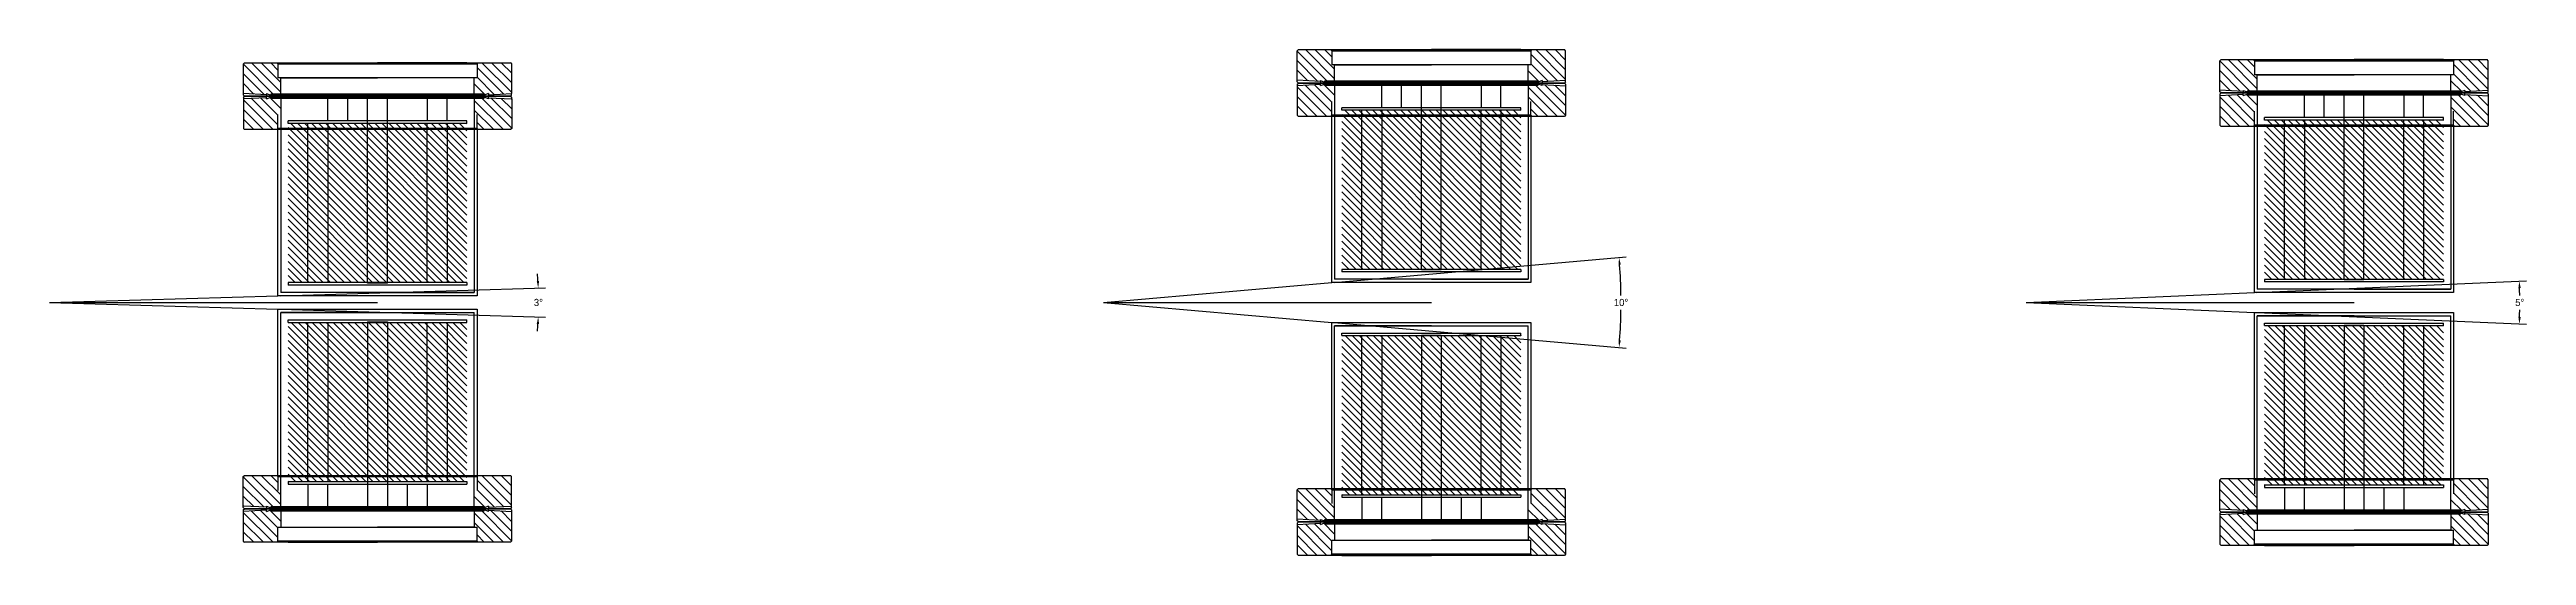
# Model space of a CAD drawing. Header units: inches. Extents: x 40 to 191, y -21 to 51.
# Drawn here: x 125.2 to 187.5, y 37.9 to 50.6 of the extents above; entities that cross this region are included whole.
import ezdxf

# ---------------------------------------------------------------- set-up
doc = ezdxf.new("R2010")
doc.units = ezdxf.units.IN
doc.header["$MEASUREMENT"] = 0
doc.dimstyles.get("Standard").update_dxf_attribs({"dimtxt": 0.18, "dimasz": 0.18, "dimexe": 0.18, "dimexo": 0.0625, "dimgap": 0.09, "dimtad": 0, "dimtih": 1, "dimtoh": 1, "dimdec": 4, "dimzin": 0, "dimdsep": 46, "dimtxsty": 'Standard', "dimcen": 0.09, "dimadec": 0, "dimazin": 0, "dimtfac": 1, "dimtdec": 4, "dimtofl": 0, "dimtmove": 0, "dimatfit": 3, "dimfxl": 1, "dimtolj": 1, "dimtzin": 0, "dimarcsym": 0})

# ---------------------------------------------------------------- blocks, each defined once
blk = doc.blocks.new('*D26')
at = {"color": 0, "lineweight": -2, "transparency": 16777216}
for p, q in [((130.963, 44.428), (137.628, 44.624)), ((130.962, 44.086), (137.628, 43.89))]:
    blk.add_line(p, q, dxfattribs=at)
for start, end in [(2.52364, 3.3623), (356.63749, 357.47614)]:
    blk.add_arc((125.156, 44.257), 12.297, start, end, dxfattribs=at)
at = {"color": 0, "transparency": 16777216}
for points in [[(137.471, 44.8), (137.411, 44.798), (137.448, 44.619)], [(137.411, 43.717), (137.471, 43.715), (137.448, 43.896)]]:
    blk.add_solid(points, dxfattribs=at)
at = {"layer": 'Defpoints', "color": 0, "transparency": 16777216}
for p in [(125.156, 44.257), (125.156, 44.257), (130.901, 44.426), (130.9, 44.088), (137.452, 44.137)]:
    blk.add_point(p, dxfattribs=at)
at = {"color": 0, "transparency": 16777216, "insert": (137.453, 44.257), "char_height": 0.18, "attachment_point": 5}
blk.add_mtext('\\A1;3°', dxfattribs=at)
blk = doc.blocks.new('*D27')
at = {"color": 0, "lineweight": -2, "transparency": 16777216}
for p, q in [((157.474, 44.763), (164.817, 45.402)), ((157.473, 43.752), (164.817, 43.113))]:
    blk.add_line(p, q, dxfattribs=at)
for start, end in [(0.79191, 4.18197), (355.81768, 359.20773)]:
    blk.add_arc((151.666, 44.257), 13.021, start, end, dxfattribs=at)
at = {"color": 0, "transparency": 16777216}
for points in [[(164.623, 45.204), (164.682, 45.209), (164.638, 45.386)], [(164.682, 43.305), (164.623, 43.31), (164.638, 43.128)]]:
    blk.add_solid(points, dxfattribs=at)
at = {"layer": 'Defpoints', "color": 0, "transparency": 16777216}
for p in [(151.666, 44.257), (151.666, 44.257), (157.411, 44.757), (157.411, 43.757), (164.682, 43.881)]:
    blk.add_point(p, dxfattribs=at)
at = {"color": 0, "transparency": 16777216, "insert": (164.687, 44.257), "char_height": 0.18, "attachment_point": 5}
blk.add_mtext('\\A1;10°', dxfattribs=at)
blk = doc.blocks.new('*D28')
at = {"color": 0, "lineweight": -2, "transparency": 16777216}
for p, q in [((180.683, 44.51), (187.463, 44.805)), ((180.683, 44.005), (187.463, 43.71))]:
    blk.add_line(p, q, dxfattribs=at)
for start, end in [(0.83036, 1.66129), (358.33853, 359.16946)]:
    blk.add_arc((174.876, 44.257), 12.419, start, end, dxfattribs=at)
at = {"color": 0, "transparency": 16777216}
for points in [[(187.26, 44.616), (187.32, 44.618), (187.284, 44.797)], [(187.32, 43.896), (187.26, 43.898), (187.284, 43.717)]]:
    blk.add_solid(points, dxfattribs=at)
at = {"layer": 'Defpoints', "color": 0, "transparency": 16777216}
for p in [(174.876, 44.257), (174.876, 44.257), (180.621, 44.507), (180.621, 44.007), (187.294, 44.077)]:
    blk.add_point(p, dxfattribs=at)
at = {"color": 0, "transparency": 16777216, "insert": (187.295, 44.257), "char_height": 0.18, "attachment_point": 5}
blk.add_mtext('\\A1;5°', dxfattribs=at)

msp = doc.modelspace()

# ---------------------------------------------------------------- hatches: boundary and pattern name
h = msp.add_hatch()
h.set_pattern_fill('ANSI31', color=1, angle=270)
h.set_pattern_definition([(315, (159.71178, 23.62893), (0.08838835, 0.08838835), [])])
h.paths.add_polyline_path([(135.6556, 44.75729), (135.6556, 48.75729), (135.1556, 48.75729), (135.1556, 44.75729)])
h.paths.add_polyline_path([(135.1556, 44.75729), (135.1556, 48.75729), (134.6556, 48.75729), (134.6556, 44.75729)])
h.paths.add_polyline_path([(134.6556, 44.75729), (134.6556, 48.75729), (132.1556, 48.75729), (132.1556, 44.75729)])
h.paths.add_polyline_path([(132.1556, 44.75729), (132.1556, 48.75729), (131.6556, 48.75729), (131.6556, 44.75729)])
h.paths.add_polyline_path([(131.6556, 44.75729), (131.6556, 48.75729), (131.1556, 48.75729), (131.1556, 44.75729)])
h = msp.add_hatch()
h.set_pattern_fill('ANSI31', color=1, angle=270)
h.set_pattern_definition([(315, (186.2226, 23.95993), (0.08838835, 0.08838835), [])])
h.paths.add_polyline_path([(162.16643, 45.08829), (162.16643, 49.08829), (161.66643, 49.08829), (161.66643, 45.08829)])
h.paths.add_polyline_path([(161.66643, 45.08829), (161.66643, 49.08829), (161.16643, 49.08829), (161.16643, 45.08829)])
h.paths.add_polyline_path([(161.16643, 45.08829), (161.16643, 49.08829), (158.66643, 49.08829), (158.66643, 45.08829)])
h.paths.add_polyline_path([(158.66643, 45.08829), (158.66643, 49.08829), (158.16643, 49.08829), (158.16643, 45.08829)])
h.paths.add_polyline_path([(158.16643, 45.08829), (158.16643, 49.08829), (157.66643, 49.08829), (157.66643, 45.08829)])
h = msp.add_hatch()
h.set_pattern_fill('ANSI31', color=1, angle=270)
h.set_pattern_definition([(315, (209.43217, 23.70993), (0.08838835, 0.08838835), [])])
h.paths.add_polyline_path([(185.376, 44.83829), (185.376, 48.83829), (184.876, 48.83829), (184.876, 44.83829)])
h.paths.add_polyline_path([(184.876, 44.83829), (184.876, 48.83829), (184.376, 48.83829), (184.376, 44.83829)])
h.paths.add_polyline_path([(184.376, 44.83829), (184.376, 48.83829), (181.876, 48.83829), (181.876, 44.83829)])
h.paths.add_polyline_path([(181.876, 44.83829), (181.876, 48.83829), (181.376, 48.83829), (181.376, 44.83829)])
h.paths.add_polyline_path([(181.376, 44.83829), (181.376, 48.83829), (180.876, 48.83829), (180.876, 44.83829)])
h = msp.add_hatch()
h.set_pattern_fill('ANSI31', color=1, angle=90)
h.set_pattern_definition([(135, (107.09913, 64.88566), (-0.08838835, -0.08838835), [])])
h.paths.add_polyline_path([(131.15531, 43.75729), (131.15531, 39.75729), (131.65531, 39.75729), (131.65531, 43.75729)])
h.paths.add_polyline_path([(131.65531, 43.75729), (131.65531, 39.75729), (132.15531, 39.75729), (132.15531, 43.75729)])
h.paths.add_polyline_path([(132.15531, 43.75729), (132.15531, 39.75729), (134.65531, 39.75729), (134.65531, 43.75729)])
h.paths.add_polyline_path([(134.65531, 43.75729), (134.65531, 39.75729), (135.15531, 39.75729), (135.15531, 43.75729)])
h.paths.add_polyline_path([(135.15531, 43.75729), (135.15531, 39.75729), (135.65531, 39.75729), (135.65531, 43.75729)])
h = msp.add_hatch()
h.set_pattern_fill('ANSI31', color=1, angle=90)
h.set_pattern_definition([(135, (156.81983, 64.80466), (-0.08838835, -0.08838835), [])])
h.paths.add_polyline_path([(180.876, 43.67629), (180.876, 39.67629), (181.376, 39.67629), (181.376, 43.67629)])
h.paths.add_polyline_path([(181.376, 43.67629), (181.376, 39.67629), (181.876, 39.67629), (181.876, 43.67629)])
h.paths.add_polyline_path([(181.876, 43.67629), (181.876, 39.67629), (184.376, 39.67629), (184.376, 43.67629)])
h.paths.add_polyline_path([(184.376, 43.67629), (184.376, 39.67629), (184.876, 39.67629), (184.876, 43.67629)])
h.paths.add_polyline_path([(184.876, 43.67629), (184.876, 39.67629), (185.376, 39.67629), (185.376, 43.67629)])
h = msp.add_hatch()
h.set_pattern_fill('ANSI31', color=1, angle=90)
h.set_pattern_definition([(135, (133.61025, 64.55466), (-0.08838835, -0.08838835), [])])
h.paths.add_polyline_path([(157.66643, 43.42629), (157.66643, 39.42629), (158.16643, 39.42629), (158.16643, 43.42629)])
h.paths.add_polyline_path([(158.16643, 43.42629), (158.16643, 39.42629), (158.66643, 39.42629), (158.66643, 43.42629)])
h.paths.add_polyline_path([(158.66643, 43.42629), (158.66643, 39.42629), (161.16643, 39.42629), (161.16643, 43.42629)])
h.paths.add_polyline_path([(161.16643, 43.42629), (161.16643, 39.42629), (161.66643, 39.42629), (161.66643, 43.42629)])
h.paths.add_polyline_path([(161.66643, 43.42629), (161.66643, 39.42629), (162.16643, 39.42629), (162.16643, 43.42629)])

# ---------------------------------------------------------------- linework, layer by layer
at = {"color": 7, "linetype": 'Continuous'}
for p, q in [((156.54143, 50.58029), (156.57143, 50.61029)), ((156.54143, 49.839), (156.54143, 50.58029)), ((156.57143, 50.61029), (163.26143, 50.61029)), ((157.38143, 50.61029), (157.41143, 50.58029)), ((157.41143, 50.58029), (162.42143, 50.58029)), ((157.41143, 50.58029), (157.41143, 50.23029)), ((162.45143, 50.61029), (162.42143, 50.58029)), ((162.42143, 50.58029), (162.42143, 50.23029)), ((163.29143, 50.58029), (163.26143, 50.61029)), ((163.29143, 49.839), (163.29143, 50.58029)), ((130.0306, 50.24929), (130.0606, 50.27929)), ((130.0306, 49.508), (130.0306, 50.24929)), ((130.0606, 50.27929), (136.7506, 50.27929)), ((130.8706, 50.27929), (130.9006, 50.24929)), ((130.9006, 50.24929), (135.9106, 50.24929)), ((130.9006, 50.24929), (130.9006, 49.89929)), ((135.9106, 49.89929), (130.9006, 49.89929)), ((130.9706, 49.48929), (130.9706, 49.89929)), ((135.8406, 49.48929), (135.8406, 49.89929)), ((135.9406, 50.27929), (135.9106, 50.24929)), ((135.9106, 50.24929), (135.9106, 49.89929)), ((136.7806, 50.24929), (136.7506, 50.27929)), ((136.7806, 49.508), (136.7806, 50.24929)), ((162.42143, 50.23029), (157.41143, 50.23029)), ((157.48143, 49.82029), (157.48143, 50.23029)), ((162.35143, 49.82029), (162.35143, 50.23029)), ((179.751, 50.33029), (179.781, 50.36029)), ((179.751, 49.589), (179.751, 50.33029)), ((179.781, 50.36029), (186.471, 50.36029)), ((180.591, 50.36029), (180.621, 50.33029)), ((180.621, 50.33029), (185.631, 50.33029)), ((180.621, 50.33029), (180.621, 49.98029)), ((185.631, 49.98029), (180.621, 49.98029)), ((180.691, 49.57029), (180.691, 49.98029)), ((185.561, 49.57029), (185.561, 49.98029)), ((185.661, 50.36029), (185.631, 50.33029)), ((185.631, 50.33029), (185.631, 49.98029)), ((186.501, 50.33029), (186.471, 50.36029)), ((186.501, 49.589), (186.501, 50.33029)), ((130.6156, 49.47734), (130.0306, 49.508)), ((130.61561, 49.40124), (130.03061, 49.37059)), ((130.03061, 49.37059), (130.03061, 48.62929)), ((130.03075, 49.46929), (130.03075, 49.50799)), ((130.06075, 49.43929), (130.03075, 49.46929)), ((130.03076, 49.40929), (130.06076, 49.43929)), ((130.03076, 49.40929), (130.03076, 49.37059)), ((130.06075, 49.43929), (136.75046, 49.43929)), ((136.75047, 49.43929), (130.06076, 49.43929)), ((130.6156, 49.50351), (130.7206, 49.46529)), ((130.6156, 49.50351), (130.6156, 49.47734)), ((130.61561, 49.37508), (130.72061, 49.41329)), ((130.61561, 49.37508), (130.61561, 49.40124)), ((130.61578, 49.47733), (130.61578, 49.43929)), ((130.61579, 49.40125), (130.61579, 49.43929)), ((136.0906, 49.48929), (130.7206, 49.48929)), ((130.7206, 49.48929), (130.7206, 49.46529)), ((136.0906, 49.46529), (130.7206, 49.46529)), ((130.72061, 49.38929), (130.72061, 49.41329)), ((130.72061, 49.41329), (136.09061, 49.41329)), ((130.72061, 49.38929), (136.09061, 49.38929)), ((130.97061, 49.38929), (130.97061, 48.97929)), ((135.84061, 49.38929), (135.84061, 48.97929)), ((136.1956, 49.50351), (136.0906, 49.46529)), ((136.0906, 49.48929), (136.0906, 49.46529)), ((136.19561, 49.37508), (136.09061, 49.41329)), ((136.09061, 49.38929), (136.09061, 49.41329)), ((136.19543, 49.47733), (136.19543, 49.43929)), ((136.19544, 49.40125), (136.19544, 49.43929)), ((136.1956, 49.47734), (136.7806, 49.508)), ((136.1956, 49.50351), (136.1956, 49.47734)), ((136.19561, 49.40124), (136.78061, 49.37059)), ((136.19561, 49.37508), (136.19561, 49.40124)), ((136.78046, 49.46929), (136.75046, 49.43929)), ((136.75047, 49.43929), (136.78047, 49.40929)), ((136.78046, 49.46929), (136.78046, 49.50799)), ((136.78047, 49.40929), (136.78047, 49.37059)), ((136.78061, 49.37059), (136.78061, 48.62929)), ((157.12643, 49.80834), (156.54143, 49.839)), ((157.12643, 49.73224), (156.54143, 49.70159)), ((156.54143, 49.70159), (156.54143, 48.96029)), ((156.54157, 49.80029), (156.54157, 49.83899)), ((156.57157, 49.77029), (156.54157, 49.80029)), ((156.54158, 49.74029), (156.57158, 49.77029)), ((156.54158, 49.74029), (156.54158, 49.70159)), ((156.57157, 49.77029), (163.26128, 49.77029)), ((163.26129, 49.77029), (156.57158, 49.77029)), ((157.12643, 49.83451), (157.23143, 49.79629)), ((157.12643, 49.83451), (157.12643, 49.80834)), ((157.12643, 49.70608), (157.23143, 49.74429)), ((157.12643, 49.70608), (157.12643, 49.73224)), ((157.1266, 49.80833), (157.1266, 49.77029)), ((157.12661, 49.73225), (157.12661, 49.77029)), ((162.60143, 49.82029), (157.23143, 49.82029)), ((157.23143, 49.82029), (157.23143, 49.79629)), ((162.60143, 49.79629), (157.23143, 49.79629)), ((157.23143, 49.72029), (157.23143, 49.74429)), ((157.23143, 49.74429), (162.60143, 49.74429)), ((157.23143, 49.72029), (162.60143, 49.72029)), ((157.41143, 48.96029), (157.41143, 49.31029)), ((157.48143, 49.72029), (157.48143, 49.31029)), ((162.35143, 49.72029), (162.35143, 49.31029)), ((162.42143, 48.96029), (162.42143, 49.31029)), ((162.70643, 49.83451), (162.60143, 49.79629)), ((162.60143, 49.82029), (162.60143, 49.79629)), ((162.70643, 49.70608), (162.60143, 49.74429)), ((162.60143, 49.72029), (162.60143, 49.74429)), ((162.70625, 49.80833), (162.70625, 49.77029)), ((162.70626, 49.73225), (162.70626, 49.77029)), ((162.70643, 49.80834), (163.29143, 49.839)), ((162.70643, 49.83451), (162.70643, 49.80834)), ((162.70643, 49.73224), (163.29143, 49.70159)), ((162.70643, 49.70608), (162.70643, 49.73224)), ((163.29128, 49.80029), (163.26128, 49.77029)), ((163.26129, 49.77029), (163.29129, 49.74029)), ((163.29128, 49.80029), (163.29128, 49.83899)), ((163.29129, 49.74029), (163.29129, 49.70159)), ((163.29143, 49.70159), (163.29143, 48.96029)), ((180.336, 49.55834), (179.751, 49.589)), ((180.33601, 49.48224), (179.75101, 49.45159)), ((179.75101, 49.45159), (179.75101, 48.71029)), ((179.75114, 49.55029), (179.75114, 49.58899)), ((179.78115, 49.52029), (179.75114, 49.55029)), ((179.75115, 49.49029), (179.78115, 49.52029)), ((179.75115, 49.49029), (179.75115, 49.45159)), ((186.47086, 49.52029), (179.78115, 49.52029)), ((179.78115, 49.52029), (186.47085, 49.52029)), ((180.336, 49.58451), (180.441, 49.54629)), ((180.336, 49.58451), (180.336, 49.55834)), ((180.33601, 49.45608), (180.44101, 49.49429)), ((180.33601, 49.45608), (180.33601, 49.48224)), ((180.33617, 49.55833), (180.33617, 49.52029)), ((180.33618, 49.48225), (180.33618, 49.52029)), ((185.811, 49.57029), (180.441, 49.57029)), ((180.441, 49.57029), (180.441, 49.54629)), ((185.811, 49.54629), (180.441, 49.54629)), ((180.44101, 49.47029), (180.44101, 49.49429)), ((180.44101, 49.49429), (185.81101, 49.49429)), ((180.44101, 49.47029), (185.81101, 49.47029)), ((180.69101, 49.47029), (180.69101, 49.06029)), ((185.56101, 49.47029), (185.56101, 49.06029)), ((185.916, 49.58451), (185.811, 49.54629)), ((185.811, 49.57029), (185.811, 49.54629)), ((185.91601, 49.45608), (185.81101, 49.49429)), ((185.81101, 49.47029), (185.81101, 49.49429)), ((185.91582, 49.55833), (185.91582, 49.52029)), ((185.91583, 49.48225), (185.91583, 49.52029)), ((185.916, 49.55834), (186.501, 49.589)), ((185.916, 49.58451), (185.916, 49.55834)), ((185.91601, 49.48224), (186.50101, 49.45159)), ((185.91601, 49.45608), (185.91601, 49.48224)), ((186.50085, 49.55029), (186.47085, 49.52029)), ((186.47086, 49.52029), (186.50086, 49.49029)), ((186.50085, 49.55029), (186.50085, 49.58899)), ((186.50086, 49.49029), (186.50086, 49.45159)), ((186.50101, 49.45159), (186.50101, 48.71029)), ((130.03061, 48.62929), (130.06061, 48.59929)), ((130.87061, 48.59929), (130.90061, 48.62929)), ((130.90061, 48.62929), (130.90061, 48.97929)), ((135.91061, 48.62929), (130.90061, 48.62929)), ((135.91061, 48.62929), (135.91061, 48.97929)), ((135.94061, 48.59929), (135.91061, 48.62929)), ((136.78061, 48.62929), (136.75061, 48.59929)), ((156.54143, 48.96029), (156.57143, 48.93029)), ((163.26143, 48.93029), (156.57143, 48.93029)), ((157.38143, 48.93029), (157.41143, 48.96029)), ((162.42143, 48.96029), (157.41143, 48.96029)), ((162.45143, 48.93029), (162.42143, 48.96029)), ((163.29143, 48.96029), (163.26143, 48.93029)), ((179.75101, 48.71029), (179.78101, 48.68029)), ((186.47101, 48.68029), (179.78101, 48.68029)), ((180.59101, 48.68029), (180.62101, 48.71029)), ((180.62101, 48.71029), (180.62101, 49.06029)), ((185.63101, 48.71029), (180.62101, 48.71029)), ((185.63101, 48.71029), (185.63101, 49.06029)), ((185.66101, 48.68029), (185.63101, 48.71029)), ((186.50101, 48.71029), (186.47101, 48.68029)), ((136.75061, 48.59929), (130.06061, 48.59929)), ((130.0303, 39.88529), (130.0603, 39.91529)), ((130.0303, 39.144), (130.0303, 39.88529)), ((130.0603, 39.91529), (136.7503, 39.91529)), ((130.8703, 39.91529), (130.9003, 39.88529)), ((130.9003, 39.88529), (135.9103, 39.88529)), ((130.9003, 39.88529), (130.9003, 39.53529)), ((135.9403, 39.91529), (135.9103, 39.88529)), ((135.9103, 39.88529), (135.9103, 39.53529)), ((136.7803, 39.88529), (136.7503, 39.91529)), ((136.7803, 39.144), (136.7803, 39.88529)), ((130.9703, 39.12529), (130.9703, 39.53529)), ((135.8403, 39.12529), (135.8403, 39.53529)), ((156.54142, 39.55429), (156.57142, 39.58429)), ((156.54142, 38.813), (156.54142, 39.55429)), ((156.57142, 39.58429), (163.26142, 39.58429)), ((157.38142, 39.58429), (157.41142, 39.55429)), ((157.41142, 39.55429), (162.42142, 39.55429)), ((157.41142, 39.55429), (157.41142, 39.20429)), ((162.45142, 39.58429), (162.42142, 39.55429)), ((162.42142, 39.55429), (162.42142, 39.20429)), ((163.29142, 39.55429), (163.26142, 39.58429)), ((163.29142, 38.813), (163.29142, 39.55429)), ((179.75099, 39.80429), (179.78099, 39.83429)), ((179.75099, 39.063), (179.75099, 39.80429)), ((179.78099, 39.83429), (186.47099, 39.83429)), ((180.59099, 39.83429), (180.62099, 39.80429)), ((180.62099, 39.80429), (185.63099, 39.80429)), ((180.62099, 39.80429), (180.62099, 39.45429)), ((180.69099, 39.04429), (180.69099, 39.45429)), ((185.56099, 39.04429), (185.56099, 39.45429)), ((185.66099, 39.83429), (185.63099, 39.80429)), ((185.63099, 39.80429), (185.63099, 39.45429)), ((186.50099, 39.80429), (186.47099, 39.83429)), ((186.50099, 39.063), (186.50099, 39.80429)), ((130.6153, 39.11334), (130.0303, 39.144)), ((130.61531, 39.03724), (130.03031, 39.00659)), ((130.03031, 39.00659), (130.03031, 38.26529)), ((130.03044, 39.10529), (130.03044, 39.14399)), ((130.06044, 39.07529), (130.03044, 39.10529)), ((130.03045, 39.04529), (130.06045, 39.07529)), ((130.03045, 39.04529), (130.03045, 39.00659)), ((130.06044, 39.07529), (136.75015, 39.07529)), ((136.75016, 39.07529), (130.06045, 39.07529)), ((130.6153, 39.13951), (130.7203, 39.10129)), ((130.6153, 39.13951), (130.6153, 39.11334)), ((130.61531, 39.01107), (130.72031, 39.04929)), ((130.61531, 39.01107), (130.61531, 39.03724)), ((130.61547, 39.11333), (130.61547, 39.07529)), ((130.61548, 39.03725), (130.61548, 39.07529)), ((136.0903, 39.12529), (130.7203, 39.12529)), ((130.7203, 39.12529), (130.7203, 39.10129)), ((136.0903, 39.10129), (130.7203, 39.10129)), ((130.72031, 39.02529), (130.72031, 39.04929)), ((130.72031, 39.04929), (136.09031, 39.04929)), ((130.72031, 39.02529), (136.09031, 39.02529)), ((130.97031, 39.02529), (130.97031, 38.61529)), ((135.84031, 39.02529), (135.84031, 38.61529)), ((136.1953, 39.13951), (136.0903, 39.10129)), ((136.0903, 39.12529), (136.0903, 39.10129)), ((136.19531, 39.01107), (136.09031, 39.04929)), ((136.09031, 39.02529), (136.09031, 39.04929)), ((136.19512, 39.11333), (136.19512, 39.07529)), ((136.19513, 39.03725), (136.19513, 39.07529)), ((136.1953, 39.11334), (136.7803, 39.144)), ((136.1953, 39.13951), (136.1953, 39.11334)), ((136.19531, 39.03724), (136.78031, 39.00659)), ((136.19531, 39.01107), (136.19531, 39.03724)), ((136.78015, 39.10529), (136.75015, 39.07529)), ((136.75016, 39.07529), (136.78016, 39.04529)), ((136.78015, 39.10529), (136.78015, 39.14399)), ((136.78016, 39.04529), (136.78016, 39.00659)), ((136.78031, 39.00659), (136.78031, 38.26529)), ((157.12642, 38.78234), (156.54142, 38.813)), ((157.12643, 38.70624), (156.54143, 38.67559)), ((156.54143, 38.67559), (156.54143, 37.93429)), ((156.54156, 38.77429), (156.54156, 38.81299)), ((156.57156, 38.74429), (156.54156, 38.77429)), ((156.54157, 38.71429), (156.57157, 38.74429)), ((156.54157, 38.71429), (156.54157, 38.67559)), ((156.57156, 38.74429), (163.26127, 38.74429)), ((163.26128, 38.74429), (156.57157, 38.74429)), ((157.12642, 38.80851), (157.23142, 38.77029)), ((157.12642, 38.80851), (157.12642, 38.78234)), ((157.12643, 38.68008), (157.23143, 38.71829)), ((157.12643, 38.68008), (157.12643, 38.70624)), ((157.12659, 38.78233), (157.12659, 38.74429)), ((157.1266, 38.70625), (157.1266, 38.74429)), ((162.60142, 38.79429), (157.23142, 38.79429)), ((157.23142, 38.79429), (157.23142, 38.77029)), ((162.60142, 38.77029), (157.23142, 38.77029)), ((157.23143, 38.69429), (157.23143, 38.71829)), ((157.23143, 38.71829), (162.60143, 38.71829)), ((157.23143, 38.69429), (162.60143, 38.69429)), ((157.48142, 38.79429), (157.48142, 39.20429)), ((157.48143, 38.69429), (157.48143, 38.28429)), ((162.35142, 38.79429), (162.35142, 39.20429)), ((162.35143, 38.69429), (162.35143, 38.28429)), ((162.70642, 38.80851), (162.60142, 38.77029)), ((162.60142, 38.79429), (162.60142, 38.77029)), ((162.70643, 38.68008), (162.60143, 38.71829)), ((162.60143, 38.69429), (162.60143, 38.71829)), ((162.70624, 38.78233), (162.70624, 38.74429)), ((162.70625, 38.70625), (162.70625, 38.74429)), ((162.70642, 38.78234), (163.29142, 38.813)), ((162.70642, 38.80851), (162.70642, 38.78234)), ((162.70643, 38.70624), (163.29143, 38.67559)), ((162.70643, 38.68008), (162.70643, 38.70624)), ((163.29127, 38.77429), (163.26127, 38.74429)), ((163.26128, 38.74429), (163.29128, 38.71429)), ((163.29127, 38.77429), (163.29127, 38.81299)), ((163.29128, 38.71429), (163.29128, 38.67559)), ((163.29143, 38.67559), (163.29143, 37.93429)), ((180.33599, 39.03234), (179.75099, 39.063)), ((180.336, 38.95624), (179.751, 38.92559)), ((179.751, 38.92559), (179.751, 38.18429)), ((179.75114, 39.02429), (179.75114, 39.06299)), ((179.78114, 38.99429), (179.75114, 39.02429)), ((179.75114, 38.96429), (179.78115, 38.99429)), ((179.75114, 38.96429), (179.75114, 38.92559)), ((179.78114, 38.99429), (186.47085, 38.99429)), ((186.47085, 38.99429), (179.78115, 38.99429)), ((180.33599, 39.05851), (180.44099, 39.02029)), ((180.33599, 39.05851), (180.33599, 39.03234)), ((180.336, 38.93008), (180.441, 38.96829)), ((180.336, 38.93008), (180.336, 38.95624)), ((180.33617, 39.03233), (180.33617, 38.99429)), ((180.33617, 38.95625), (180.33617, 38.99429)), ((185.81099, 39.04429), (180.44099, 39.04429)), ((180.44099, 39.04429), (180.44099, 39.02029)), ((185.81099, 39.02029), (180.44099, 39.02029)), ((180.441, 38.94429), (180.441, 38.96829)), ((180.441, 38.96829), (185.811, 38.96829)), ((180.441, 38.94429), (185.811, 38.94429)), ((180.691, 38.94429), (180.691, 38.53429)), ((185.561, 38.94429), (185.561, 38.53429)), ((185.91599, 39.05851), (185.81099, 39.02029)), ((185.81099, 39.04429), (185.81099, 39.02029)), ((185.916, 38.93008), (185.811, 38.96829)), ((185.811, 38.94429), (185.811, 38.96829)), ((185.91582, 39.03233), (185.91582, 38.99429)), ((185.91582, 38.95625), (185.91582, 38.99429)), ((185.91599, 39.03234), (186.50099, 39.063)), ((185.91599, 39.05851), (185.91599, 39.03234)), ((185.916, 38.95624), (186.501, 38.92559)), ((185.916, 38.93008), (185.916, 38.95624)), ((186.50085, 39.02429), (186.47085, 38.99429)), ((186.47085, 38.99429), (186.50085, 38.96429)), ((186.50085, 39.02429), (186.50085, 39.06299)), ((186.50085, 38.96429), (186.50085, 38.92559)), ((186.501, 38.92559), (186.501, 38.18429)), ((130.03031, 38.26529), (130.06031, 38.23529)), ((136.75031, 38.23529), (130.06031, 38.23529)), ((130.87031, 38.23529), (130.90031, 38.26529)), ((130.90031, 38.26529), (130.90031, 38.61529)), ((130.90031, 38.61529), (135.91031, 38.61529)), ((135.91031, 38.26529), (130.90031, 38.26529)), ((135.91031, 38.26529), (135.91031, 38.61529)), ((135.94031, 38.23529), (135.91031, 38.26529)), ((136.78031, 38.26529), (136.75031, 38.23529)), ((157.41143, 37.93429), (157.41143, 38.28429)), ((157.41143, 38.28429), (162.42143, 38.28429)), ((162.42143, 37.93429), (162.42143, 38.28429)), ((179.751, 38.18429), (179.781, 38.15429)), ((186.471, 38.15429), (179.781, 38.15429)), ((180.591, 38.15429), (180.621, 38.18429)), ((180.621, 38.18429), (180.621, 38.53429)), ((180.621, 38.53429), (185.631, 38.53429)), ((185.631, 38.18429), (180.621, 38.18429)), ((185.631, 38.18429), (185.631, 38.53429)), ((185.661, 38.15429), (185.631, 38.18429)), ((186.501, 38.18429), (186.471, 38.15429)), ((156.54143, 37.93429), (156.57143, 37.90429)), ((163.26143, 37.90429), (156.57143, 37.90429)), ((157.38143, 37.90429), (157.41143, 37.93429)), ((162.42143, 37.93429), (157.41143, 37.93429)), ((162.45143, 37.90429), (162.42143, 37.93429)), ((163.29143, 37.93429), (163.26143, 37.90429))]:
    msp.add_line(p, q, dxfattribs=at)
at = {"color": 2, "linetype": 'Continuous'}
for p, q in [((157.29529, 49.82029), (156.54143, 50.57416)), ((157.48143, 49.87572), (156.74685, 50.61029)), ((157.48143, 50.11727), (156.98841, 50.61029)), ((157.41143, 50.42883), (157.22997, 50.61029)), ((163.08481, 49.82817), (162.42143, 50.49155)), ((163.29143, 49.86311), (162.54424, 50.61029)), ((163.29143, 50.10467), (162.7858, 50.61029)), ((163.29143, 50.34623), (163.02736, 50.61029)), ((130.78447, 49.48929), (130.0306, 50.24316)), ((130.5515, 49.4807), (130.0306, 50.0016)), ((130.9706, 49.54472), (130.23603, 50.27929)), ((130.9706, 49.78627), (130.47758, 50.27929)), ((130.9006, 50.09783), (130.71914, 50.27929)), ((136.57398, 49.49717), (135.9106, 50.16055)), ((136.34445, 49.48514), (135.9106, 49.91899)), ((136.7806, 49.53211), (136.03342, 50.27929)), ((136.7806, 49.77367), (136.27498, 50.27929)), ((136.7806, 50.01523), (136.51654, 50.27929)), ((157.06233, 49.8117), (156.54143, 50.3326)), ((156.80741, 49.82506), (156.54143, 50.09104)), ((156.55249, 49.83842), (156.54143, 49.84948)), ((162.62499, 49.80487), (162.35143, 50.07844)), ((162.85528, 49.81614), (162.42143, 50.24999)), ((180.50486, 49.57029), (179.751, 50.32416)), ((180.2719, 49.5617), (179.751, 50.0826)), ((180.691, 49.62572), (179.95642, 50.36029)), ((180.691, 49.86727), (180.19798, 50.36029)), ((180.621, 50.17883), (180.43954, 50.36029)), ((186.29438, 49.57817), (185.631, 50.24155)), ((186.06485, 49.56614), (185.631, 49.99999)), ((186.501, 49.61311), (185.75382, 50.36029)), ((186.501, 49.85467), (185.99537, 50.36029)), ((186.501, 50.09623), (186.23693, 50.36029)), ((130.29658, 49.49406), (130.0306, 49.76004)), ((130.04167, 49.50742), (130.0306, 49.51848)), ((130.03061, 49.34648), (130.77779, 48.59929)), ((130.23723, 49.38141), (130.90061, 48.71803)), ((130.46676, 49.39344), (130.90061, 48.95959)), ((130.69705, 49.40472), (130.97061, 49.13115)), ((130.95403, 49.38929), (130.97061, 49.37271)), ((136.11417, 49.47387), (135.8406, 49.74744)), ((135.85719, 49.48929), (135.8406, 49.50588)), ((135.84061, 49.33387), (136.57519, 48.59929)), ((136.02675, 49.38929), (136.78061, 48.63543)), ((136.25971, 49.39788), (136.78061, 48.87699)), ((136.51463, 49.38453), (136.78061, 49.11854)), ((136.76955, 49.37117), (136.78061, 49.3601)), ((156.54143, 49.67748), (157.28862, 48.93029)), ((156.54143, 49.43592), (157.04706, 48.93029)), ((156.74805, 49.71241), (157.41143, 49.04903)), ((156.97758, 49.72444), (157.41143, 49.29059)), ((157.20787, 49.73572), (157.48143, 49.46215)), ((157.46485, 49.72029), (157.48143, 49.70371)), ((162.36801, 49.82029), (162.35143, 49.83688)), ((162.35143, 49.66487), (163.08601, 48.93029)), ((162.35143, 49.42331), (162.84445, 48.93029)), ((162.53757, 49.72029), (163.29143, 48.96643)), ((162.77054, 49.72888), (163.29143, 49.20799)), ((163.02545, 49.71553), (163.29143, 49.44954)), ((163.28037, 49.70217), (163.29143, 49.6911)), ((180.01698, 49.57506), (179.751, 49.84104)), ((179.76206, 49.58842), (179.751, 49.59948)), ((179.75101, 49.42748), (180.49819, 48.68029)), ((179.95763, 49.46241), (180.62101, 48.79903)), ((180.18716, 49.47444), (180.62101, 49.04059)), ((180.41744, 49.48572), (180.69101, 49.21215)), ((180.67442, 49.47029), (180.69101, 49.45371)), ((185.83457, 49.55487), (185.561, 49.82844)), ((185.57758, 49.57029), (185.561, 49.58688)), ((185.56101, 49.41487), (186.29558, 48.68029)), ((185.74714, 49.47029), (186.50101, 48.71643)), ((185.98011, 49.47888), (186.50101, 48.95799)), ((186.23503, 49.46553), (186.50101, 49.19954)), ((186.48994, 49.45217), (186.50101, 49.4411)), ((130.03061, 49.10492), (130.53624, 48.59929)), ((130.03061, 48.86336), (130.29468, 48.59929)), ((135.84061, 49.09231), (136.33363, 48.59929)), ((135.91061, 48.78075), (136.09207, 48.59929)), ((156.54143, 49.19436), (156.8055, 48.93029)), ((162.42143, 49.11175), (162.6029, 48.93029)), ((179.75101, 49.18592), (180.25663, 48.68029)), ((179.75101, 48.94436), (180.01507, 48.68029)), ((185.56101, 49.17331), (186.05403, 48.68029)), ((185.63101, 48.86175), (185.81247, 48.68029)), ((130.78416, 39.12529), (130.0303, 39.87916)), ((130.9703, 39.18071), (130.23572, 39.91529)), ((130.9703, 39.42227), (130.47728, 39.91529)), ((130.9003, 39.73383), (130.71884, 39.91529)), ((136.7803, 39.16811), (136.03312, 39.91529)), ((136.7803, 39.40967), (136.27467, 39.91529)), ((136.7803, 39.65122), (136.51623, 39.91529)), ((130.5512, 39.1167), (130.0303, 39.6376)), ((130.29628, 39.13006), (130.0303, 39.39604)), ((136.11386, 39.10987), (135.8403, 39.38343)), ((136.57368, 39.13317), (135.9103, 39.79655)), ((136.34415, 39.12114), (135.9103, 39.55499)), ((157.29528, 38.79429), (156.54142, 39.54816)), ((157.06232, 38.7857), (156.54142, 39.3066)), ((157.48142, 38.84972), (156.74684, 39.58429)), ((157.48142, 39.09127), (156.9884, 39.58429)), ((157.41142, 39.40283), (157.22996, 39.58429)), ((163.0848, 38.80217), (162.42142, 39.46555)), ((163.29142, 38.83711), (162.54424, 39.58429)), ((163.29142, 39.07867), (162.78579, 39.58429)), ((163.29142, 39.32023), (163.02735, 39.58429)), ((180.50486, 39.04429), (179.75099, 39.79816)), ((180.27189, 39.0357), (179.75099, 39.5566)), ((180.01697, 39.04906), (179.75099, 39.31504)), ((180.69099, 39.09972), (179.95641, 39.83429)), ((180.69099, 39.34127), (180.19797, 39.83429)), ((180.62099, 39.65283), (180.43953, 39.83429)), ((185.83456, 39.02887), (185.56099, 39.30244)), ((186.29437, 39.05217), (185.63099, 39.71555)), ((186.06484, 39.04014), (185.63099, 39.47399)), ((186.50099, 39.08711), (185.75381, 39.83429)), ((186.50099, 39.32867), (185.99537, 39.83429)), ((186.50099, 39.57023), (186.23692, 39.83429)), ((130.04136, 39.14342), (130.0303, 39.15448)), ((130.03031, 38.98247), (130.77749, 38.23529)), ((130.03031, 38.74092), (130.53593, 38.23529)), ((130.23693, 39.01741), (130.90031, 38.35403)), ((130.46645, 39.02944), (130.90031, 38.59559)), ((130.69674, 39.04071), (130.97031, 38.76715)), ((130.95372, 39.02529), (130.97031, 39.00871)), ((135.85688, 39.12529), (135.8403, 39.14188)), ((135.84031, 38.96987), (136.57488, 38.23529)), ((135.84031, 38.72831), (136.33333, 38.23529)), ((136.02644, 39.02529), (136.78031, 38.27143)), ((136.25941, 39.03388), (136.78031, 38.51298)), ((136.51432, 39.02052), (136.78031, 38.75454)), ((136.76924, 39.00716), (136.78031, 38.9961)), ((156.8074, 38.79906), (156.54142, 39.06504)), ((156.55248, 38.81242), (156.54142, 38.82348)), ((156.54143, 38.65148), (157.28861, 37.90429)), ((156.74805, 38.68641), (157.41143, 38.02303)), ((156.97757, 38.69844), (157.41143, 38.26459)), ((157.20786, 38.70972), (157.48143, 38.43615)), ((157.46484, 38.69429), (157.48143, 38.67771)), ((162.62498, 38.77887), (162.35142, 39.05244)), ((162.368, 38.79429), (162.35142, 38.81088)), ((162.35143, 38.63887), (163.086, 37.90429)), ((162.85527, 38.79014), (162.42142, 39.22399)), ((162.53756, 38.69429), (163.29143, 37.94043)), ((162.77053, 38.70288), (163.29143, 38.18199)), ((163.02544, 38.68953), (163.29143, 38.42354)), ((163.28036, 38.67617), (163.29143, 38.6651)), ((179.76206, 39.06242), (179.75099, 39.07348)), ((179.751, 38.90148), (180.49818, 38.15429)), ((179.751, 38.65992), (180.25662, 38.15429)), ((179.95762, 38.93641), (180.621, 38.27303)), ((180.18715, 38.94844), (180.621, 38.51459)), ((180.41743, 38.95972), (180.691, 38.68615)), ((180.67441, 38.94429), (180.691, 38.92771)), ((185.57758, 39.04429), (185.56099, 39.06088)), ((185.561, 38.88887), (186.29558, 38.15429)), ((185.561, 38.64731), (186.05402, 38.15429)), ((185.74713, 38.94429), (186.501, 38.19043)), ((185.9801, 38.95288), (186.501, 38.43199)), ((186.23502, 38.93953), (186.501, 38.67354)), ((186.48994, 38.92617), (186.501, 38.9151)), ((130.03031, 38.49936), (130.29437, 38.23529)), ((135.91031, 38.41675), (136.09177, 38.23529)), ((156.54143, 38.40992), (157.04705, 37.90429)), ((156.54143, 38.16836), (156.80549, 37.90429)), ((162.35143, 38.39731), (162.84445, 37.90429)), ((162.42143, 38.08575), (162.60289, 37.90429)), ((179.751, 38.41836), (180.01507, 38.15429)), ((185.631, 38.33575), (185.81246, 38.15429))]:
    msp.add_line(p, q, dxfattribs=at)
for p, q in [((162.16643, 50.61029), (159.91643, 50.61029)), ((130.9706, 49.89929), (133.4056, 49.89929)), ((135.6556, 50.27929), (133.4056, 50.27929)), ((157.48143, 50.23029), (159.91643, 50.23029)), ((180.691, 49.98029), (183.126, 49.98029)), ((185.376, 50.36029), (183.126, 50.36029)), ((133.40561, 49.43929), (131.82221, 49.43929)), ((133.15561, 44.74429), (133.15561, 49.43929)), ((136.75046, 49.43929), (133.40561, 49.43929)), ((133.40561, 49.43929), (134.98901, 49.43929)), ((133.65561, 44.74429), (133.65561, 49.43929)), ((157.48143, 49.31029), (157.48143, 44.84029)), ((159.91643, 49.77029), (158.33303, 49.77029)), ((159.66643, 45.07529), (159.66643, 49.77029)), ((163.26128, 49.77029), (159.91643, 49.77029)), ((159.91643, 49.77029), (161.49983, 49.77029)), ((160.16643, 45.07529), (160.16643, 49.77029)), ((162.35143, 49.31029), (162.35143, 44.84029)), ((183.126, 49.52029), (181.5426, 49.52029)), ((182.876, 44.82529), (182.876, 49.52029)), ((186.47085, 49.52029), (183.126, 49.52029)), ((183.126, 49.52029), (184.7094, 49.52029)), ((183.376, 44.82529), (183.376, 49.52029)), ((130.90062, 44.50929), (130.90061, 48.62929)), ((130.97061, 48.97929), (130.97061, 44.50929)), ((135.84061, 48.97929), (135.84061, 44.50929)), ((135.91061, 48.62929), (135.91061, 44.50929)), ((157.41144, 44.84029), (157.41143, 48.96029)), ((162.42143, 48.96029), (162.42143, 44.84029)), ((180.62101, 44.59029), (180.62101, 48.71029)), ((180.69101, 49.06029), (180.69101, 44.59029)), ((185.56101, 49.06029), (185.56101, 44.59029)), ((185.63101, 48.71029), (185.63101, 44.59029)), ((159.91643, 45.07529), (159.66643, 45.07529)), ((160.16643, 45.07529), (159.91643, 45.07529)), ((125.1556, 44.25729), (130.90062, 44.42629)), ((125.1556, 44.25729), (133.4056, 44.25729)), ((125.1556, 44.25729), (130.89991, 44.08829)), ((130.90062, 44.42629), (130.90062, 44.50929)), ((135.911, 44.42629), (130.90062, 44.42629)), ((133.40562, 44.50929), (130.97061, 44.50929)), ((133.40561, 44.74429), (133.15561, 44.74429)), ((133.65561, 44.74429), (133.40561, 44.74429)), ((135.84061, 44.50929), (133.40561, 44.50929)), ((133.40562, 44.50929), (135.84061, 44.50929)), ((135.91061, 44.50929), (135.911, 44.42629)), ((151.66643, 44.25729), (157.41144, 44.75729)), ((151.66643, 44.25729), (159.91643, 44.25729)), ((151.66643, 44.25729), (157.41103, 43.75729)), ((157.41144, 44.75729), (157.41144, 44.84029)), ((162.42183, 44.75729), (157.41144, 44.75729)), ((159.91644, 44.84029), (157.48143, 44.84029)), ((162.35143, 44.84029), (159.91643, 44.84029)), ((159.91644, 44.84029), (162.35143, 44.84029)), ((162.42143, 44.84029), (162.42183, 44.75729)), ((174.876, 44.25729), (180.62101, 44.50729)), ((174.876, 44.25729), (183.126, 44.25729)), ((174.876, 44.25729), (180.6206, 44.00729)), ((180.62101, 44.50729), (180.62101, 44.59029)), ((185.6314, 44.50729), (180.62101, 44.50729)), ((183.12601, 44.59029), (180.69101, 44.59029)), ((183.126, 44.82529), (182.876, 44.82529)), ((183.376, 44.82529), (183.126, 44.82529)), ((183.12601, 44.59029), (185.56101, 44.59029)), ((185.56101, 44.59029), (183.12601, 44.59029)), ((185.63101, 44.59029), (185.6314, 44.50729)), ((130.9003, 44.00529), (130.89991, 44.08829)), ((130.89991, 44.08829), (135.91029, 44.08829)), ((130.9003, 39.88529), (130.9003, 44.00529)), ((133.40529, 44.00529), (130.9703, 44.00529)), ((130.9703, 39.53529), (130.9703, 44.00529)), ((130.9703, 44.00529), (133.4053, 44.00529)), ((133.1553, 43.77029), (133.1553, 39.07529)), ((133.1553, 43.77029), (133.4053, 43.77029)), ((133.40529, 44.00529), (135.8403, 44.00529)), ((133.4053, 43.77029), (133.6553, 43.77029)), ((133.6553, 43.77029), (133.6553, 39.07529)), ((135.8403, 39.53529), (135.8403, 44.00529)), ((135.91029, 44.08829), (135.91029, 44.00529)), ((135.91029, 44.00529), (135.9103, 39.88529)), ((157.41142, 43.67429), (157.41103, 43.75729)), ((157.41103, 43.75729), (162.42141, 43.75729)), ((157.41142, 39.55429), (157.41142, 43.67429)), ((159.91641, 43.67429), (157.48142, 43.67429)), ((157.48142, 39.20429), (157.48142, 43.67429)), ((157.48142, 43.67429), (159.91642, 43.67429)), ((159.91641, 43.67429), (162.35142, 43.67429)), ((162.35142, 39.20429), (162.35142, 43.67429)), ((162.42141, 43.75729), (162.42141, 43.67429)), ((162.42141, 43.67429), (162.42142, 39.55429)), ((180.62099, 43.92429), (180.6206, 44.00729)), ((180.6206, 44.00729), (185.63099, 44.00729)), ((180.62099, 39.80429), (180.62099, 43.92429)), ((183.12599, 43.92429), (180.69099, 43.92429)), ((180.69099, 39.45429), (180.69099, 43.92429)), ((180.69099, 43.92429), (183.12599, 43.92429)), ((182.876, 43.68929), (182.876, 38.99429)), ((182.876, 43.68929), (183.126, 43.68929)), ((183.12599, 43.92429), (185.56099, 43.92429)), ((183.126, 43.68929), (183.376, 43.68929)), ((183.376, 43.68929), (183.376, 38.99429)), ((185.56099, 39.45429), (185.56099, 43.92429)), ((185.63099, 44.00729), (185.63099, 43.92429)), ((185.63099, 43.92429), (185.63099, 39.80429)), ((159.66642, 43.43929), (159.66642, 38.74429)), ((159.66642, 43.43929), (159.91642, 43.43929)), ((159.91642, 43.43929), (160.16642, 43.43929)), ((160.16642, 43.43929), (160.16642, 38.74429)), ((130.06045, 39.07529), (133.4053, 39.07529)), ((133.4053, 39.07529), (131.8219, 39.07529)), ((133.4053, 39.07529), (134.9887, 39.07529)), ((156.57157, 38.74429), (159.91642, 38.74429)), ((159.91642, 38.74429), (158.33302, 38.74429)), ((159.91642, 38.74429), (161.49982, 38.74429)), ((179.78115, 38.99429), (183.126, 38.99429)), ((183.126, 38.99429), (181.5426, 38.99429)), ((183.126, 38.99429), (184.7094, 38.99429)), ((131.15531, 38.23529), (133.40531, 38.23529)), ((135.84031, 38.61529), (133.40531, 38.61529)), ((162.35143, 38.28429), (159.91643, 38.28429)), ((180.876, 38.15429), (183.126, 38.15429)), ((185.561, 38.53429), (183.126, 38.53429)), ((157.66643, 37.90429), (159.91643, 37.90429))]:
    msp.add_line(p, q)
at = {"color": 2}
for p, q in [((132.1556, 48.82029), (132.1556, 49.48929)), ((132.1556, 49.48929), (132.6556, 49.48929)), ((132.6556, 48.82029), (132.6556, 49.48929)), ((135.1556, 49.48929), (134.6556, 49.48929)), ((134.6556, 49.48929), (134.6556, 48.82029)), ((135.1556, 48.82029), (135.1556, 49.48929)), ((158.66643, 49.15129), (158.66643, 49.82029)), ((158.66643, 49.82029), (159.16643, 49.82029)), ((159.16643, 49.15129), (159.16643, 49.82029)), ((161.66643, 49.82029), (161.16643, 49.82029)), ((161.16643, 49.82029), (161.16643, 49.15129)), ((161.66643, 49.15129), (161.66643, 49.82029)), ((181.876, 48.90129), (181.876, 49.57029)), ((181.876, 49.57029), (182.376, 49.57029)), ((182.376, 48.90129), (182.376, 49.57029)), ((184.876, 49.57029), (184.376, 49.57029)), ((184.376, 49.57029), (184.376, 48.90129)), ((184.876, 48.90129), (184.876, 49.57029)), ((131.65531, 39.69429), (131.65531, 39.02529)), ((132.15531, 39.02529), (132.15531, 39.69429)), ((134.15531, 39.69429), (134.15531, 39.02529)), ((134.65531, 39.69429), (134.65531, 39.02529)), ((158.16643, 39.36329), (158.16643, 38.69429)), ((158.66643, 38.69429), (158.66643, 39.36329)), ((160.66643, 39.36329), (160.66643, 38.69429)), ((161.16643, 39.36329), (161.16643, 38.69429)), ((181.376, 39.61329), (181.376, 38.94429)), ((181.876, 38.94429), (181.876, 39.61329)), ((183.876, 39.61329), (183.876, 38.94429)), ((184.376, 39.61329), (184.376, 38.94429)), ((131.65531, 39.02529), (132.15531, 39.02529)), ((134.65531, 39.02529), (134.15531, 39.02529)), ((158.16643, 38.69429), (158.66643, 38.69429)), ((161.16643, 38.69429), (160.66643, 38.69429)), ((181.376, 38.94429), (181.876, 38.94429)), ((184.376, 38.94429), (183.876, 38.94429))]:
    msp.add_line(p, q, dxfattribs=at)
at = {"color": 3}
for p, q in [((135.6556, 48.82029), (131.1556, 48.82029)), ((131.1556, 48.75729), (131.1556, 48.82029)), ((135.6556, 48.75729), (131.1556, 48.75729)), ((135.6556, 48.75729), (135.6556, 48.82029)), ((162.16643, 49.15129), (157.66643, 49.15129)), ((157.66643, 49.08829), (157.66643, 49.15129)), ((162.16643, 49.08829), (157.66643, 49.08829)), ((162.16643, 49.08829), (162.16643, 49.15129)), ((185.376, 48.90129), (180.876, 48.90129)), ((180.876, 48.83829), (180.876, 48.90129)), ((185.376, 48.83829), (180.876, 48.83829)), ((185.376, 48.83829), (185.376, 48.90129)), ((162.16643, 45.08829), (157.66643, 45.08829)), ((157.66643, 45.08829), (157.66643, 45.02529)), ((162.16643, 45.02529), (157.66643, 45.02529)), ((162.16643, 45.08829), (162.16643, 45.02529)), ((135.6556, 44.75729), (131.1556, 44.75729)), ((131.1556, 44.75729), (131.1556, 44.69429)), ((135.6556, 44.69429), (131.1556, 44.69429)), ((135.6556, 44.75729), (135.6556, 44.69429)), ((185.376, 44.83829), (180.876, 44.83829)), ((180.876, 44.83829), (180.876, 44.77529)), ((185.376, 44.77529), (180.876, 44.77529)), ((185.376, 44.83829), (185.376, 44.77529)), ((131.15531, 43.75729), (131.15531, 43.82029)), ((131.15531, 43.82029), (135.65531, 43.82029)), ((131.15531, 43.75729), (135.65531, 43.75729)), ((135.65531, 43.75729), (135.65531, 43.82029)), ((180.876, 43.67629), (180.876, 43.73929)), ((180.876, 43.73929), (185.376, 43.73929)), ((180.876, 43.67629), (185.376, 43.67629)), ((185.376, 43.67629), (185.376, 43.73929)), ((157.66643, 43.42629), (157.66643, 43.48929)), ((157.66643, 43.48929), (162.16643, 43.48929)), ((157.66643, 43.42629), (162.16643, 43.42629)), ((162.16643, 43.42629), (162.16643, 43.48929)), ((131.15531, 39.75729), (131.15531, 39.69429)), ((131.15531, 39.75729), (135.65531, 39.75729)), ((131.15531, 39.69429), (135.65531, 39.69429)), ((135.65531, 39.75729), (135.65531, 39.69429)), ((157.66643, 39.42629), (157.66643, 39.36329)), ((157.66643, 39.42629), (162.16643, 39.42629)), ((157.66643, 39.36329), (162.16643, 39.36329)), ((162.16643, 39.42629), (162.16643, 39.36329)), ((180.876, 39.67629), (180.876, 39.61329)), ((180.876, 39.67629), (185.376, 39.67629)), ((180.876, 39.61329), (185.376, 39.61329)), ((185.376, 39.67629), (185.376, 39.61329))]:
    msp.add_line(p, q, dxfattribs=at)
at = {"color": 4}
for p, q in [((131.6556, 44.75729), (131.6556, 48.75729)), ((132.1556, 48.75729), (132.1556, 44.75729)), ((134.6556, 44.75729), (134.6556, 48.75729)), ((135.1556, 48.75729), (135.1556, 44.75729)), ((158.16643, 45.08829), (158.16643, 49.08829)), ((158.66643, 49.08829), (158.66643, 45.08829)), ((161.16643, 45.08829), (161.16643, 49.08829)), ((161.66643, 49.08829), (161.66643, 45.08829)), ((181.376, 44.83829), (181.376, 48.83829)), ((181.876, 48.83829), (181.876, 44.83829)), ((184.376, 44.83829), (184.376, 48.83829)), ((184.876, 48.83829), (184.876, 44.83829)), ((131.65531, 39.75729), (131.65531, 43.75729)), ((132.15531, 43.75729), (132.15531, 39.75729)), ((134.65531, 39.75729), (134.65531, 43.75729)), ((135.15531, 43.75729), (135.15531, 39.75729)), ((181.376, 39.67629), (181.376, 43.67629)), ((181.876, 43.67629), (181.876, 39.67629)), ((184.376, 39.67629), (184.376, 43.67629)), ((184.876, 43.67629), (184.876, 39.67629)), ((158.16643, 39.42629), (158.16643, 43.42629)), ((158.66643, 43.42629), (158.66643, 39.42629)), ((161.16643, 39.42629), (161.16643, 43.42629)), ((161.66643, 43.42629), (161.66643, 39.42629))]:
    msp.add_line(p, q, dxfattribs=at)

# ---------------------------------------------------------------- dimensions: what is measured, and where the dimension line sits
for base, line1, line2, picture, middle in [((137.45243, 44.13671), ((125.1556, 44.25729), (130.89991, 44.08829)), ((125.1556, 44.25729), (130.90062, 44.42629)), '*D26', (137.45303, 44.25727)), ((164.68165, 43.8805), ((151.66643, 44.25729), (157.41103, 43.75729)), ((151.66643, 44.25729), (157.41144, 44.75729)), '*D27', (164.68711, 44.25725)), ((187.29395, 44.07724), ((174.876, 44.25729), (180.6206, 44.00729)), ((174.876, 44.25729), (180.62101, 44.50729)), '*D28', (187.29526, 44.25727))]:
    dim = msp.add_angular_dim_2l(base=base, line1=line1, line2=line2, dimstyle='Standard')
    dim.commit()
    dim.dimension.update_dxf_attribs({"geometry": picture, "text_midpoint": middle})

doc.saveas('drawing.dxf')
